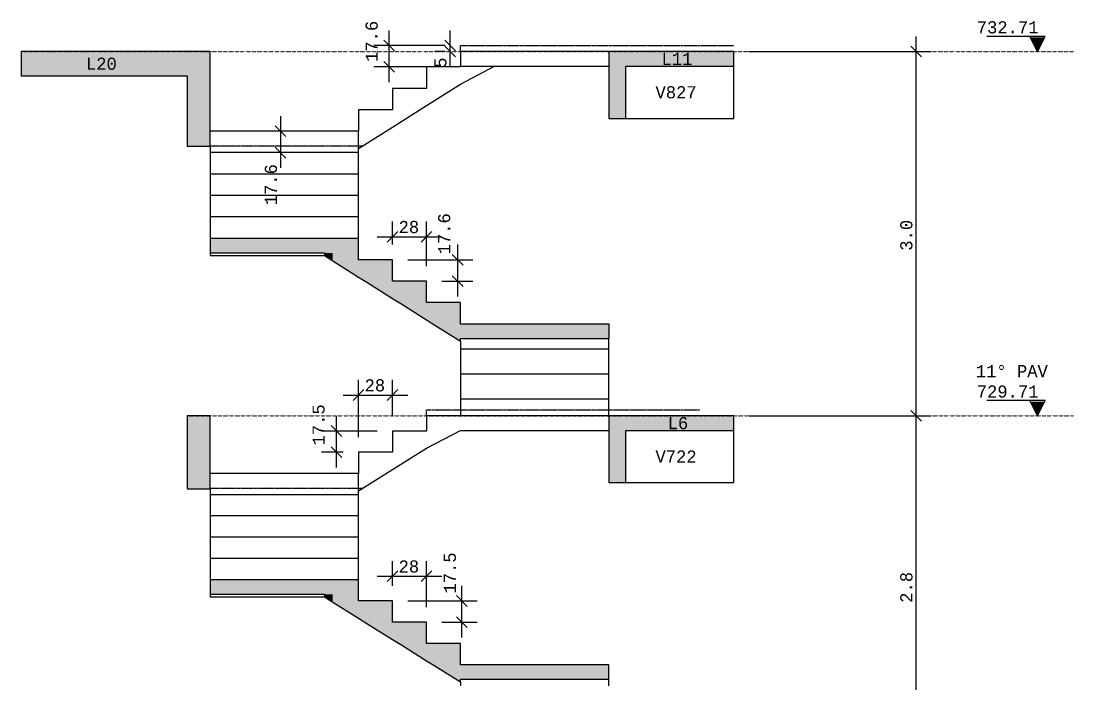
# Model space of a CAD drawing. Extents: x 37185 to 43130, y -8131 to -3926.
# Drawn here: x 40775 to 41642, y -5035 to -4489 of the extents above; entities that cross this region are included whole.
import ezdxf

# ---------------------------------------------------------------- set-up
doc = ezdxf.new("R2010")
doc.units = 0
doc.header["$MEASUREMENT"] = 0
doc.linetypes.add('ESTILO_TQS_0001', pattern=[1, 0.7, -0.3])
doc.linetypes.add('ESTILO_TQS_0002', pattern=[0.4, 0.1, -0.3])
for name, color, linetype in [('36', 253, 'CONTINUOUS'), ('48', 4, 'CONTINUOUS'), ('52', 1, 'CONTINUOUS'), ('67', 7, 'CONTINUOUS'), ('68', 4, 'CONTINUOUS'), ('74', 2, 'CONTINUOUS'), ('75', 9, 'CONTINUOUS')]:
    doc.layers.add(name, color=color, linetype=linetype)
doc.styles.add('TQS_LUCIDA_CONSOLE', font='lucon.TTF')

msp = doc.modelspace()

# ---------------------------------------------------------------- linework, layer by layer
at = {"layer": '36', "linetype": 'Continuous'}
for points in [[(40775.26, -4520.96), (40912.07, -4524.72), (40912.07, -4513.76)], [(40775.26, -4520.96), (40912.07, -4513.76), (40775.26, -4520.96)], [(40775.26, -4520.96), (40912.07, -4513.76), (40867.16, -4513.76)], [(40775.26, -4520.96), (40867.16, -4513.76), (40775.26, -4520.96)], [(40775.26, -4520.96), (40867.16, -4513.76), (40830.07, -4513.76)], [(40775.26, -4520.96), (40830.07, -4513.76), (40775.26, -4520.96)], [(40775.26, -4520.96), (40830.07, -4513.76), (40827.55, -4513.76)], [(40775.26, -4520.96), (40827.55, -4513.76), (40775.26, -4520.96)], [(40775.26, -4520.96), (40827.55, -4513.76), (40810.29, -4513.76)], [(40775.26, -4520.96), (40810.29, -4513.76), (40775.26, -4520.96)], [(40775.26, -4520.96), (40810.29, -4513.76), (40810.14, -4513.76)], [(40775.26, -4520.96), (40810.14, -4513.76), (40775.26, -4520.96)], [(40775.26, -4520.96), (40810.14, -4513.76), (40807.92, -4513.76)], [(40775.26, -4520.96), (40807.92, -4513.76), (40775.26, -4520.96)], [(40775.26, -4520.96), (40807.92, -4513.76), (40796.98, -4513.76)], [(40775.26, -4520.96), (40796.98, -4513.76), (40775.26, -4520.96)], [(40775.26, -4520.96), (40796.98, -4513.76), (40775.26, -4513.76)], [(40775.26, -4520.96), (40775.26, -4513.76), (40775.26, -4520.96)], [(40912.07, -4513.76), (40912.07, -4591.76), (40913.58, -4591.76)], [(40912.07, -4513.76), (40913.58, -4591.76), (40912.07, -4513.76)], [(40912.07, -4513.76), (40913.58, -4591.76), (40930.79, -4591.76)], [(40912.07, -4513.76), (40930.79, -4591.76), (40912.07, -4513.76)], [(40912.07, -4513.76), (40930.79, -4591.76), (40931.07, -4591.76)], [(40912.07, -4513.76), (40931.07, -4591.76), (40912.07, -4513.76)], [(40912.07, -4513.76), (40931.07, -4591.76), (40931.07, -4521.08)], [(40912.07, -4513.76), (40931.07, -4521.08), (40912.07, -4513.76)], [(40912.07, -4513.76), (40931.07, -4521.08), (40931.07, -4519.96)], [(40912.07, -4513.76), (40931.07, -4519.96), (40912.07, -4513.76)], [(40912.07, -4513.76), (40931.07, -4519.96), (40931.07, -4513.76)], [(40912.07, -4513.76), (40931.07, -4513.76), (40912.07, -4513.76)], [(41259.07, -4513.76), (41259.07, -4568.76), (41261.16, -4568.76)], [(41259.07, -4513.76), (41261.16, -4568.76), (41259.07, -4513.76)], [(41259.07, -4513.76), (41261.16, -4568.76), (41273.07, -4568.76)], [(41259.07, -4513.76), (41273.07, -4568.76), (41259.07, -4513.76)], [(41259.07, -4513.76), (41273.07, -4568.76), (41273.07, -4521.99)], [(41259.07, -4513.76), (41273.07, -4521.99), (41259.07, -4513.76)], [(41259.07, -4513.76), (41273.07, -4521.99), (41273.07, -4513.76)], [(41259.07, -4513.76), (41273.07, -4513.76), (41259.07, -4513.76)], [(41295.81, -4513.76), (41273.07, -4513.76), (41273.07, -4523.97)], [(41295.81, -4513.76), (41273.07, -4523.97), (41295.81, -4513.76)], [(41295.81, -4513.76), (41273.07, -4523.97), (41273.07, -4525.76)], [(41295.81, -4513.76), (41273.07, -4525.76), (41295.81, -4513.76)], [(41295.81, -4513.76), (41273.07, -4525.76), (41286.39, -4525.76)], [(41295.81, -4513.76), (41286.39, -4525.76), (41295.81, -4513.76)], [(41295.81, -4513.76), (41286.39, -4525.76), (41295.81, -4525.76)], [(41295.81, -4513.76), (41295.81, -4525.76), (41295.81, -4513.76)], [(41295.81, -4513.76), (41295.81, -4525.76), (41362.11, -4525.76)], [(41295.81, -4513.76), (41362.11, -4525.76), (41295.81, -4513.76)], [(41295.81, -4513.76), (41362.11, -4525.76), (41362.11, -4522.06)], [(41295.81, -4513.76), (41362.11, -4522.06), (41295.81, -4513.76)], [(41295.81, -4513.76), (41362.11, -4522.06), (41362.11, -4521.54)], [(41295.81, -4513.76), (41362.11, -4521.54), (41295.81, -4513.76)], [(41295.81, -4513.76), (41362.11, -4521.54), (41362.11, -4520.49)], [(41295.81, -4513.76), (41362.11, -4520.49), (41295.81, -4513.76)], [(41295.81, -4513.76), (41362.11, -4520.49), (41362.11, -4519.74)], [(41295.81, -4513.76), (41362.11, -4519.74), (41295.81, -4513.76)], [(41295.81, -4513.76), (41362.11, -4519.74), (41362.11, -4519)], [(41295.81, -4513.76), (41362.11, -4519), (41295.81, -4513.76)], [(41295.81, -4513.76), (41362.11, -4519), (41362.11, -4513.76)], [(41295.81, -4513.76), (41362.11, -4513.76), (41295.81, -4513.76)], [(40775.26, -4520.96), (40775.26, -4533.76), (40796.98, -4533.76)], [(40775.26, -4520.96), (40796.98, -4533.76), (40775.26, -4520.96)], [(40775.26, -4520.96), (40796.98, -4533.76), (40807.92, -4533.76)], [(40775.26, -4520.96), (40807.92, -4533.76), (40775.26, -4520.96)], [(40775.26, -4520.96), (40807.92, -4533.76), (40810.14, -4533.76)], [(40775.26, -4520.96), (40810.14, -4533.76), (40775.26, -4520.96)], [(40775.26, -4520.96), (40810.14, -4533.76), (40827.55, -4533.76)], [(40775.26, -4520.96), (40827.55, -4533.76), (40775.26, -4520.96)], [(40775.26, -4520.96), (40827.55, -4533.76), (40830.07, -4533.76)], [(40775.26, -4520.96), (40830.07, -4533.76), (40775.26, -4520.96)], [(40775.26, -4520.96), (40830.07, -4533.76), (40867.16, -4533.76)], [(40775.26, -4520.96), (40867.16, -4533.76), (40775.26, -4520.96)], [(40775.26, -4520.96), (40867.16, -4533.76), (40912.07, -4533.76)], [(40775.26, -4520.96), (40912.07, -4533.76), (40775.26, -4520.96)], [(40775.26, -4520.96), (40912.07, -4533.76), (40912.07, -4524.72)], [(40775.26, -4520.96), (40912.07, -4524.72), (40775.26, -4520.96)], [(40931.07, -4667.58), (40931.07, -4679.58), (40960.8, -4679.58)], [(40931.07, -4667.58), (40960.8, -4679.58), (40931.07, -4667.58)], [(40931.07, -4667.58), (40960.8, -4679.58), (41047.02, -4679.58)], [(40931.07, -4667.58), (41047.02, -4679.58), (40931.07, -4667.58)], [(40931.07, -4667.58), (41047.02, -4679.58), (41053.07, -4679.58)], [(40931.07, -4667.58), (41053.07, -4679.58), (40931.07, -4667.58)], [(40931.07, -4667.58), (41053.07, -4679.58), (41053.07, -4670.51)], [(40931.07, -4667.58), (41053.07, -4670.51), (40931.07, -4667.58)], [(40931.07, -4667.58), (41053.07, -4670.51), (41053.07, -4667.58)], [(40931.07, -4667.58), (41053.07, -4667.58), (40931.07, -4667.58)], [(41031.89, -4686.07), (41031.89, -4679.58), (41025.07, -4679.58)], [(41031.89, -4686.07), (41025.07, -4679.58), (41031.89, -4686.07)], [(41031.89, -4686.07), (41025.07, -4679.58), (41025.07, -4680.12)], [(41031.89, -4686.07), (41025.07, -4680.12), (41031.89, -4686.07)], [(41031.89, -4686.07), (41025.07, -4680.12), (41025.07, -4681.77)], [(41031.89, -4686.07), (41053.07, -4684.42), (41053.07, -4679.58)], [(41031.89, -4686.07), (41053.07, -4679.58), (41031.89, -4686.07)], [(41031.89, -4686.07), (41053.07, -4679.58), (41031.89, -4679.58)], [(41031.89, -4686.07), (41031.89, -4679.58), (41031.89, -4686.07)], [(41031.89, -4686.07), (41025.07, -4681.77), (41031.89, -4686.07)], [(41031.89, -4686.07), (41053.07, -4699.42), (41053.07, -4684.42)], [(41031.89, -4686.07), (41053.07, -4684.42), (41031.89, -4686.07)], [(41059.89, -4703.72), (41059.89, -4685.23), (41053.07, -4685.23)], [(41059.89, -4703.72), (41053.07, -4685.23), (41059.89, -4703.72)], [(41059.89, -4703.72), (41053.07, -4685.23), (41053.07, -4688.69)], [(41059.89, -4703.72), (41053.07, -4688.69), (41059.89, -4703.72)], [(41059.89, -4703.72), (41053.07, -4688.69), (41053.07, -4699.42)], [(41059.89, -4703.72), (41081.07, -4692.99), (41081.07, -4685.23)], [(41059.89, -4703.72), (41081.07, -4685.23), (41059.89, -4703.72)], [(41059.89, -4703.72), (41081.07, -4685.23), (41059.89, -4685.23)], [(41059.89, -4703.72), (41059.89, -4685.23), (41059.89, -4703.72)], [(41059.89, -4703.72), (41081.07, -4717.06), (41081.07, -4692.99)], [(41059.89, -4703.72), (41081.07, -4692.99), (41059.89, -4703.72)], [(41059.89, -4703.72), (41053.07, -4699.42), (41059.89, -4703.72)], [(41087.9, -4721.37), (41087.9, -4702.88), (41081.07, -4702.88)], [(41087.9, -4721.37), (41081.07, -4702.88), (41087.9, -4721.37)], [(41087.9, -4721.37), (41081.07, -4702.88), (41081.07, -4706.34)], [(41087.9, -4721.37), (41081.07, -4706.34), (41087.9, -4721.37)], [(41087.9, -4721.37), (41081.07, -4706.34), (41081.07, -4717.06)], [(41087.9, -4721.37), (41109.07, -4710.64), (41109.07, -4702.88)], [(41087.9, -4721.37), (41109.07, -4702.88), (41087.9, -4721.37)], [(41087.9, -4721.37), (41109.07, -4702.88), (41087.9, -4702.88)], [(41087.9, -4721.37), (41087.9, -4702.88), (41087.9, -4721.37)], [(41087.9, -4721.37), (41109.07, -4734.71), (41109.07, -4710.64)], [(41087.9, -4721.37), (41109.07, -4710.64), (41087.9, -4721.37)], [(41087.9, -4721.37), (41081.07, -4717.06), (41087.9, -4721.37)], [(41115.91, -4739.02), (41115.91, -4720.53), (41109.07, -4720.53)], [(41115.91, -4739.02), (41109.07, -4720.53), (41115.91, -4739.02)], [(41115.91, -4739.02), (41109.07, -4720.53), (41109.07, -4723.99)], [(41115.91, -4739.02), (41109.07, -4723.99), (41115.91, -4739.02)], [(41115.91, -4739.02), (41109.07, -4723.99), (41109.07, -4734.71)], [(41115.91, -4739.02), (41137.07, -4728.3), (41137.07, -4720.53)], [(41115.91, -4739.02), (41137.07, -4720.53), (41115.91, -4739.02)], [(41115.91, -4739.02), (41137.07, -4720.53), (41115.91, -4720.53)], [(41115.91, -4739.02), (41115.91, -4720.53), (41115.91, -4739.02)], [(41115.91, -4739.02), (41137.07, -4752.36), (41137.07, -4728.3)], [(41115.91, -4739.02), (41137.07, -4728.3), (41115.91, -4739.02)], [(41115.91, -4739.02), (41109.07, -4734.71), (41115.91, -4739.02)], [(41188.07, -4738.17), (41137.07, -4738.17), (41137.07, -4747.24)], [(41188.07, -4738.17), (41137.07, -4747.24), (41188.07, -4738.17)], [(41188.07, -4738.17), (41137.07, -4747.24), (41137.07, -4750.17)], [(41188.07, -4738.17), (41137.07, -4750.17), (41188.07, -4738.17)], [(41188.07, -4738.17), (41137.07, -4750.17), (41158.22, -4750.17)], [(41188.07, -4738.17), (41158.22, -4750.17), (41188.07, -4738.17)], [(41188.07, -4738.17), (41158.22, -4750.17), (41188.07, -4750.17)], [(41188.07, -4738.17), (41188.07, -4750.17), (41188.07, -4738.17)], [(41188.07, -4738.17), (41188.07, -4750.17), (41259.45, -4750.17)], [(41188.07, -4738.17), (41259.45, -4750.17), (41188.07, -4738.17)], [(41188.07, -4738.17), (41259.45, -4750.17), (41259.45, -4741.11)], [(41188.07, -4738.17), (41259.45, -4741.11), (41188.07, -4738.17)], [(41188.07, -4738.17), (41259.45, -4741.11), (41259.45, -4738.17)], [(41188.07, -4738.17), (41259.45, -4738.17), (41188.07, -4738.17)], [(40912.07, -4813.76), (40912.07, -4873.76), (40913.58, -4873.76)], [(40912.07, -4813.76), (40913.58, -4873.76), (40912.07, -4813.76)], [(40912.07, -4813.76), (40913.58, -4873.76), (40930.79, -4873.76)], [(40912.07, -4813.76), (40930.79, -4873.76), (40912.07, -4813.76)], [(40912.07, -4813.76), (40930.79, -4873.76), (40931.07, -4873.76)], [(40912.07, -4813.76), (40931.07, -4873.76), (40912.07, -4813.76)], [(40912.07, -4813.76), (40931.07, -4873.76), (40931.07, -4819.39)], [(40912.07, -4813.76), (40931.07, -4819.39), (40912.07, -4813.76)], [(40912.07, -4813.76), (40931.07, -4819.39), (40931.07, -4818.53)], [(40912.07, -4813.76), (40931.07, -4818.53), (40912.07, -4813.76)], [(40912.07, -4813.76), (40931.07, -4818.53), (40931.07, -4813.76)], [(40912.07, -4813.76), (40931.07, -4813.76), (40912.07, -4813.76)], [(41259.07, -4813.76), (41259.07, -4868.76), (41262.04, -4868.76)], [(41259.07, -4813.76), (41262.04, -4868.76), (41259.07, -4813.76)], [(41259.07, -4813.76), (41262.04, -4868.76), (41273.07, -4868.76)], [(41259.07, -4813.76), (41273.07, -4868.76), (41259.07, -4813.76)], [(41259.07, -4813.76), (41273.07, -4868.76), (41273.07, -4825.45)], [(41259.07, -4813.76), (41273.07, -4825.45), (41259.07, -4813.76)], [(41259.07, -4813.76), (41273.07, -4825.45), (41273.07, -4813.76)], [(41259.07, -4813.76), (41273.07, -4813.76), (41259.07, -4813.76)], [(41273.07, -4813.76), (41273.07, -4825.76), (41291.99, -4825.76)], [(41273.07, -4813.76), (41291.99, -4825.76), (41273.07, -4813.76)], [(41273.07, -4813.76), (41291.99, -4825.76), (41305.35, -4825.76)], [(41273.07, -4813.76), (41305.35, -4825.76), (41273.07, -4813.76)], [(41273.07, -4813.76), (41305.35, -4825.76), (41362.11, -4825.76)], [(41273.07, -4813.76), (41362.11, -4825.76), (41273.07, -4813.76)], [(41273.07, -4813.76), (41362.11, -4825.76), (41362.11, -4822.6)], [(41273.07, -4813.76), (41362.11, -4822.6), (41273.07, -4813.76)], [(41273.07, -4813.76), (41362.11, -4822.6), (41362.11, -4821.85)], [(41273.07, -4813.76), (41362.11, -4821.85), (41273.07, -4813.76)], [(41273.07, -4813.76), (41362.11, -4821.85), (41362.11, -4820.36)], [(41273.07, -4813.76), (41362.11, -4820.36), (41273.07, -4813.76)], [(41273.07, -4813.76), (41362.11, -4820.36), (41362.11, -4819.3)], [(41273.07, -4813.76), (41362.11, -4819.3), (41273.07, -4813.76)], [(41273.07, -4813.76), (41362.11, -4819.3), (41362.11, -4818.25)], [(41273.07, -4813.76), (41362.11, -4818.25), (41273.07, -4813.76)], [(41273.07, -4813.76), (41362.11, -4818.25), (41362.11, -4813.76)], [(41273.07, -4813.76), (41362.11, -4813.76), (41273.07, -4813.76)], [(40931.07, -4957.84), (41053.07, -4951.69), (41053.07, -4948.76)], [(40931.07, -4957.84), (41053.07, -4948.76), (40931.07, -4957.84)], [(40931.07, -4957.84), (41053.07, -4948.76), (41047.02, -4948.76)], [(40931.07, -4957.84), (41047.02, -4948.76), (40931.07, -4957.84)], [(40931.07, -4957.84), (41047.02, -4948.76), (40960.8, -4948.76)], [(40931.07, -4957.84), (40960.8, -4948.76), (40931.07, -4957.84)], [(40931.07, -4957.84), (40960.8, -4948.76), (40931.07, -4948.76)], [(40931.07, -4957.84), (40931.07, -4948.76), (40931.07, -4957.84)], [(40931.07, -4957.84), (41053.07, -4960.76), (41053.07, -4951.69)], [(40931.07, -4957.84), (41053.07, -4951.69), (40931.07, -4957.84)], [(40931.07, -4957.84), (40931.07, -4960.76), (40960.8, -4960.76)], [(40931.07, -4957.84), (40960.8, -4960.76), (40931.07, -4957.84)], [(40931.07, -4957.84), (40960.8, -4960.76), (41047.02, -4960.76)], [(40931.07, -4957.84), (41047.02, -4960.76), (40931.07, -4957.84)], [(40931.07, -4957.84), (41047.02, -4960.76), (41053.07, -4960.76)], [(40931.07, -4957.84), (41053.07, -4960.76), (40931.07, -4957.84)], [(41031.89, -4967.18), (41031.89, -4960.76), (41025.07, -4960.76)], [(41031.89, -4967.18), (41025.07, -4960.76), (41031.89, -4967.18)], [(41031.89, -4967.18), (41025.07, -4960.76), (41025.07, -4961.29)], [(41031.89, -4967.18), (41025.07, -4961.29), (41031.89, -4967.18)], [(41031.89, -4967.18), (41025.07, -4961.29), (41025.07, -4962.92)], [(41031.89, -4967.18), (41025.07, -4962.92), (41031.89, -4967.18)], [(41031.89, -4967.18), (41053.07, -4965.55), (41053.07, -4960.76)], [(41031.89, -4967.18), (41053.07, -4960.76), (41031.89, -4967.18)], [(41031.89, -4967.18), (41053.07, -4960.76), (41031.89, -4960.76)], [(41031.89, -4967.18), (41031.89, -4960.76), (41031.89, -4967.18)], [(41031.89, -4967.18), (41053.07, -4980.42), (41053.07, -4965.55)], [(41031.89, -4967.18), (41053.07, -4965.55), (41031.89, -4967.18)], [(41059.89, -4984.68), (41059.89, -4966.26), (41053.07, -4966.26)], [(41059.89, -4984.68), (41053.07, -4966.26), (41059.89, -4984.68)], [(41059.89, -4984.68), (41053.07, -4966.26), (41053.07, -4969.71)], [(41059.89, -4984.68), (41081.07, -4973.98), (41081.07, -4966.26)], [(41059.89, -4984.68), (41081.07, -4966.26), (41059.89, -4984.68)], [(41059.89, -4984.68), (41081.07, -4966.26), (41059.89, -4966.26)], [(41059.89, -4984.68), (41059.89, -4966.26), (41059.89, -4984.68)], [(41059.89, -4984.68), (41053.07, -4969.71), (41059.89, -4984.68)], [(41059.89, -4984.68), (41053.07, -4969.71), (41053.07, -4980.42)], [(41059.89, -4984.68), (41081.07, -4997.92), (41081.07, -4973.98)], [(41059.89, -4984.68), (41081.07, -4973.98), (41059.89, -4984.68)], [(41059.89, -4984.68), (41053.07, -4980.42), (41059.89, -4984.68)], [(41087.89, -5002.18), (41087.89, -4983.76), (41081.07, -4983.76)], [(41087.89, -5002.18), (41081.07, -4983.76), (41087.89, -5002.18)], [(41087.89, -5002.18), (41081.07, -4983.76), (41081.07, -4987.21)], [(41087.89, -5002.18), (41109.07, -4991.48), (41109.07, -4983.76)], [(41087.89, -5002.18), (41109.07, -4983.76), (41087.89, -5002.18)], [(41087.89, -5002.18), (41109.07, -4983.76), (41087.89, -4983.76)], [(41087.89, -5002.18), (41087.89, -4983.76), (41087.89, -5002.18)], [(41087.89, -5002.18), (41081.07, -4987.21), (41087.89, -5002.18)], [(41087.89, -5002.18), (41081.07, -4987.21), (41081.07, -4997.92)], [(41087.89, -5002.18), (41109.07, -5015.42), (41109.07, -4991.48)], [(41087.89, -5002.18), (41109.07, -4991.48), (41087.89, -5002.18)], [(41087.89, -5002.18), (41081.07, -4997.92), (41087.89, -5002.18)], [(41115.89, -5019.68), (41115.89, -5001.26), (41109.07, -5001.26)], [(41115.89, -5019.68), (41109.07, -5001.26), (41115.89, -5019.68)], [(41115.89, -5019.68), (41109.07, -5001.26), (41109.07, -5004.71)], [(41115.89, -5019.68), (41137.07, -5008.98), (41137.07, -5001.26)], [(41115.89, -5019.68), (41137.07, -5001.26), (41115.89, -5019.68)], [(41115.89, -5019.68), (41137.07, -5001.26), (41115.89, -5001.26)], [(41115.89, -5019.68), (41115.89, -5001.26), (41115.89, -5019.68)], [(41115.89, -5019.68), (41109.07, -5004.71), (41115.89, -5019.68)], [(41115.89, -5019.68), (41109.07, -5004.71), (41109.07, -5015.42)], [(41115.89, -5019.68), (41137.07, -5032.92), (41137.07, -5008.98)], [(41115.89, -5019.68), (41137.07, -5008.98), (41115.89, -5019.68)], [(41115.89, -5019.68), (41109.07, -5015.42), (41115.89, -5019.68)], [(41187.98, -5018.76), (41137.07, -5018.76), (41137.07, -5027.84)], [(41187.98, -5018.76), (41137.07, -5027.84), (41187.98, -5018.76)], [(41187.98, -5018.76), (41137.07, -5027.84), (41137.07, -5030.76)], [(41187.98, -5018.76), (41137.07, -5030.76), (41187.98, -5018.76)], [(41187.98, -5018.76), (41137.07, -5030.76), (41158.25, -5030.76)], [(41187.98, -5018.76), (41158.25, -5030.76), (41187.98, -5018.76)], [(41187.98, -5018.76), (41158.25, -5030.76), (41187.98, -5030.76)], [(41187.98, -5018.76), (41187.98, -5030.76), (41187.98, -5018.76)], [(41187.98, -5018.76), (41187.98, -5030.76), (41259.07, -5030.76)], [(41187.98, -5018.76), (41259.07, -5030.76), (41187.98, -5018.76)], [(41187.98, -5018.76), (41259.07, -5030.76), (41259.07, -5021.69)], [(41187.98, -5018.76), (41259.07, -5021.69), (41187.98, -5018.76)], [(41187.98, -5018.76), (41259.07, -5021.69), (41259.07, -5018.76)], [(41187.98, -5018.76), (41259.07, -5018.76), (41187.98, -5018.76)]]:
    msp.add_solid(points, dxfattribs=at)
at = {"layer": '48', "linetype": 'Continuous'}
for p, q in [((41137.07, -4513.76), (41137.07, -4525.76)), ((41259.07, -4513.76), (41137.07, -4513.76)), ((41137.07, -4526.41), (41109.07, -4526.41)), ((41109.07, -4526.41), (41109.07, -4544.06)), ((41137.07, -4525.76), (41165.07, -4525.76)), ((41137.07, -4525.76), (41137.07, -4526.41)), ((41137.07, -4540.6), (41165.07, -4525.76)), ((41165.07, -4525.76), (41259.07, -4525.76)), ((41362.11, -4545.99), (41362.11, -4525.76)), ((41109.07, -4558.24), (41137.07, -4540.6)), ((41109.07, -4544.06), (41081.07, -4544.06)), ((41081.07, -4544.06), (41081.07, -4561.71)), ((41362.11, -4568.76), (41362.11, -4545.99)), ((41081.07, -4575.89), (41109.07, -4558.24)), ((41081.07, -4561.71), (41053.07, -4561.71)), ((41053.07, -4561.71), (41053.07, -4579.35)), ((41053.07, -4593.54), (41081.07, -4575.89)), ((41273.07, -4568.76), (41362.11, -4568.76)), ((41053.07, -4579.35), (40931.07, -4579.35)), ((41053.07, -4591.35), (41053.07, -4579.35)), ((40931.07, -4591.76), (40931.07, -4597)), ((41053.07, -4593.54), (41053.07, -4591.35)), ((41053.07, -4597), (41053.07, -4593.54)), ((40931.07, -4597), (40931.07, -4611.19)), ((41053.07, -4597), (40931.07, -4597)), ((41053.07, -4611.19), (41053.07, -4597)), ((40931.07, -4611.19), (40931.07, -4614.65)), ((41053.07, -4614.65), (41053.07, -4611.19)), ((40931.07, -4614.65), (40931.07, -4628.83)), ((40998.7, -4614.65), (40931.07, -4614.65)), ((41053.07, -4614.65), (40998.7, -4614.65)), ((41053.07, -4628.83), (41053.07, -4614.65)), ((40931.07, -4628.83), (40931.07, -4632.3)), ((41053.07, -4632.3), (41053.07, -4628.83)), ((40931.07, -4632.3), (40931.07, -4646.48)), ((40998.7, -4632.3), (40931.07, -4632.3)), ((41053.07, -4632.3), (40998.7, -4632.3)), ((41053.07, -4646.48), (41053.07, -4632.3)), ((40931.07, -4646.48), (40931.07, -4649.94)), ((40931.07, -4649.94), (40931.07, -4664.13)), ((40998.7, -4649.94), (40931.07, -4649.94)), ((41053.07, -4649.94), (40998.7, -4649.94)), ((41053.07, -4649.94), (41053.07, -4646.48)), ((41053.07, -4664.13), (41053.07, -4649.94)), ((40931.07, -4664.13), (40931.07, -4667.58)), ((41053.07, -4667.58), (41053.07, -4664.13)), ((40931.07, -4679.58), (40931.07, -4681.77)), ((40931.07, -4681.77), (41025.07, -4681.77)), ((41259.07, -4752.36), (41259.07, -4750.17)), ((41137.07, -4752.36), (41137.07, -4755.82)), ((41137.07, -4755.82), (41137.07, -4770.01)), ((41259.07, -4758.76), (41137.07, -4758.76)), ((41259.07, -4755.82), (41259.07, -4752.36)), ((41259.07, -4770.01), (41259.07, -4755.82)), ((41137.07, -4770.01), (41137.07, -4773.47)), ((41137.07, -4773.47), (41137.07, -4787.65)), ((41259.07, -4773.47), (41259.07, -4770.01)), ((41259.07, -4787.65), (41259.07, -4773.47)), ((41259.07, -4779.34), (41137.07, -4779.34)), ((41137.07, -4787.65), (41137.07, -4791.12)), ((41137.07, -4791.12), (41137.07, -4805.3)), ((41259.07, -4791.12), (41259.07, -4787.65)), ((41259.07, -4805.3), (41259.07, -4791.12)), ((41259.07, -4799.92), (41137.07, -4799.92)), ((41137.07, -4805.3), (41137.07, -4808.76)), ((41137.07, -4808.76), (41137.07, -4813.76)), ((41259.07, -4808.76), (41259.07, -4805.3)), ((41259.07, -4813.76), (41259.07, -4808.76)), ((41109.07, -4813.76), (41109.07, -4825.76)), ((41259.07, -4813.76), (41109.07, -4813.76)), ((41109.07, -4826.26), (41081.07, -4826.26)), ((41081.07, -4826.26), (41081.07, -4843.76)), ((41109.07, -4825.76), (41109.07, -4826.26)), ((41109.07, -4840.42), (41137.07, -4825.76)), ((41137.07, -4825.76), (41259.07, -4825.76)), ((41362.11, -4845.99), (41362.11, -4825.76)), ((41081.07, -4843.76), (41053.07, -4843.76)), ((41053.07, -4843.76), (41053.07, -4861.26)), ((41081.07, -4857.92), (41109.07, -4840.42)), ((41362.11, -4868.76), (41362.11, -4845.99)), ((41053.07, -4861.26), (40931.07, -4861.26)), ((41053.07, -4875.42), (41081.07, -4857.92)), ((41053.07, -4873.26), (41053.07, -4861.26)), ((41273.07, -4868.76), (41362.11, -4868.76)), ((40931.07, -4873.76), (40931.07, -4878.76)), ((40931.07, -4878.76), (40931.07, -4892.92)), ((40965.22, -4878.76), (40931.07, -4878.76)), ((41053.07, -4878.76), (40965.22, -4878.76)), ((41053.07, -4875.42), (41053.07, -4873.26)), ((41053.07, -4878.76), (41053.07, -4875.42)), ((41053.07, -4892.92), (41053.07, -4878.76)), ((40931.07, -4892.92), (40931.07, -4896.26)), ((40931.07, -4896.26), (40931.07, -4910.42)), ((40998.52, -4896.26), (40931.07, -4896.26)), ((41053.07, -4896.26), (40998.52, -4896.26)), ((41053.07, -4896.26), (41053.07, -4892.92)), ((41053.07, -4910.42), (41053.07, -4896.26)), ((40931.07, -4910.42), (40931.07, -4913.76)), ((40931.07, -4913.76), (40931.07, -4927.92)), ((40998.52, -4913.76), (40931.07, -4913.76)), ((41053.07, -4913.76), (40998.52, -4913.76)), ((41053.07, -4913.76), (41053.07, -4910.42)), ((41053.07, -4927.92), (41053.07, -4913.76)), ((40931.07, -4927.92), (40931.07, -4931.26)), ((40931.07, -4931.26), (40931.07, -4945.42)), ((40998.52, -4931.26), (40931.07, -4931.26)), ((41053.07, -4931.26), (40998.52, -4931.26)), ((41053.07, -4931.26), (41053.07, -4927.92)), ((41053.07, -4945.42), (41053.07, -4931.26)), ((40931.07, -4945.42), (40931.07, -4948.76)), ((41053.07, -4948.76), (41053.07, -4945.42)), ((40931.07, -4960.76), (40931.07, -4962.92)), ((40931.07, -4962.92), (41025.07, -4962.92)), ((41137.07, -5032.92), (41137.07, -5036.26)), ((41259.07, -5032.92), (41259.07, -5030.76)), ((41259.07, -5036.26), (41259.07, -5032.92))]:
    msp.add_line(p, q, dxfattribs=at)
at = {"layer": '52', "linetype": 'Continuous'}
for points in [[(40931.07, -4513.76), (40912.07, -4513.76), (40867.16, -4513.76), (40830.07, -4513.76), (40827.55, -4513.76), (40810.29, -4513.76), (40810.14, -4513.76), (40807.92, -4513.76), (40796.98, -4513.76), (40775.26, -4513.76)], [(40775.26, -4513.76), (40775.26, -4520.96), (40775.26, -4533.76)], [(40931.07, -4591.76), (40931.07, -4591.35), (40931.07, -4579.35), (40931.07, -4521.08), (40931.07, -4519.96), (40931.07, -4513.76)], [(41259.07, -4513.76), (41259.07, -4525.76), (41259.07, -4568.76)], [(41362.11, -4513.76), (41295.81, -4513.76), (41273.07, -4513.76), (41259.07, -4513.76)], [(41362.11, -4525.76), (41362.11, -4522.06), (41362.11, -4521.54), (41362.11, -4520.79), (41362.11, -4520.49), (41362.11, -4519.74), (41362.11, -4519), (41362.11, -4513.76)], [(41273.07, -4568.76), (41273.07, -4525.76)], [(41273.07, -4525.76), (41286.39, -4525.76), (41292.5, -4525.76), (41295.81, -4525.76), (41306.23, -4525.76), (41362.11, -4525.76)], [(40775.26, -4533.76), (40796.98, -4533.76), (40807.92, -4533.76), (40810.14, -4533.76), (40827.55, -4533.76), (40830.07, -4533.76), (40867.16, -4533.76), (40912.07, -4533.76)], [(40912.07, -4533.76), (40912.07, -4591.76)], [(41259.07, -4568.76), (41261.16, -4568.76), (41273.07, -4568.76)], [(40912.07, -4591.76), (40913.58, -4591.76), (40930.79, -4591.76), (40931.07, -4591.76)], [(40931.07, -4667.58), (40931.07, -4679.58)], [(41053.07, -4667.58), (40998.7, -4667.58), (40931.07, -4667.58)], [(41053.07, -4685.23), (41053.07, -4684.42), (41053.07, -4681.77), (41053.07, -4679.58), (41053.07, -4670.51), (41053.07, -4667.58)], [(40931.07, -4679.58), (40960.8, -4679.58), (41025.07, -4679.58)], [(41025.07, -4679.58), (41025.07, -4680.12), (41025.07, -4681.77)], [(41025.07, -4681.77), (41031.89, -4686.07), (41053.07, -4699.42), (41059.89, -4703.72), (41081.07, -4717.06), (41087.9, -4721.37), (41109.07, -4734.71)], [(41081.07, -4685.23), (41059.89, -4685.23), (41053.07, -4685.23)], [(41081.07, -4702.88), (41081.07, -4692.99), (41081.07, -4685.23)], [(41109.07, -4702.88), (41087.9, -4702.88), (41081.07, -4702.88)], [(41109.07, -4720.53), (41109.07, -4710.64), (41109.07, -4702.88)], [(41137.07, -4720.53), (41115.91, -4720.53), (41109.07, -4720.53)], [(41137.07, -4738.17), (41137.07, -4728.3), (41137.07, -4720.53)], [(41109.07, -4734.71), (41115.91, -4739.02), (41137.07, -4752.36)], [(41259.45, -4738.17), (41188.07, -4738.17), (41137.07, -4738.17)], [(41259.45, -4750.17), (41259.45, -4741.11), (41259.45, -4738.17)], [(41137.07, -4750.17), (41158.22, -4750.17), (41188.07, -4750.17), (41259.07, -4750.17), (41259.45, -4750.17)], [(41137.07, -4752.36), (41137.07, -4750.17)], [(40912.07, -4813.76), (40912.07, -4873.76)], [(40931.07, -4813.76), (40912.07, -4813.76)], [(40931.07, -4873.76), (40931.07, -4873.26), (40931.07, -4861.26), (40931.07, -4819.39), (40931.07, -4818.53), (40931.07, -4813.76)], [(41259.07, -4813.76), (41259.07, -4820.76), (41259.07, -4822.95), (41259.07, -4825.76), (41259.07, -4868.76)], [(41362.11, -4813.76), (41273.07, -4813.76), (41259.07, -4813.76)], [(41362.11, -4825.76), (41362.11, -4822.6), (41362.11, -4821.85), (41362.11, -4820.79), (41362.11, -4820.36), (41362.11, -4819.3), (41362.11, -4818.25), (41362.11, -4813.76)], [(41273.07, -4868.76), (41273.07, -4825.76)], [(41273.07, -4825.76), (41291.99, -4825.76), (41292.5, -4825.76), (41305.35, -4825.76), (41306.23, -4825.76), (41362.11, -4825.76)], [(41259.07, -4868.76), (41262.04, -4868.76), (41273.07, -4868.76)], [(40912.07, -4873.76), (40913.58, -4873.76), (40930.79, -4873.76), (40931.07, -4873.76)], [(40931.07, -4948.76), (40931.07, -4957.84), (40931.07, -4960.76)], [(41053.07, -4948.76), (41047.02, -4948.76), (40998.52, -4948.76), (40960.8, -4948.76), (40931.07, -4948.76)], [(41053.07, -4966.26), (41053.07, -4965.55), (41053.07, -4962.92), (41053.07, -4960.76), (41053.07, -4951.69), (41053.07, -4948.76)], [(40931.07, -4960.76), (40960.8, -4960.76), (41025.07, -4960.76)], [(41025.07, -4960.76), (41025.07, -4961.29), (41025.07, -4962.92)], [(41025.07, -4962.92), (41031.89, -4967.18), (41053.07, -4980.42), (41059.89, -4984.68), (41081.07, -4997.92), (41087.89, -5002.18), (41109.07, -5015.42), (41115.89, -5019.68), (41137.07, -5032.92)], [(41081.07, -4966.26), (41059.89, -4966.26), (41053.07, -4966.26)], [(41081.07, -4983.76), (41081.07, -4973.98), (41081.07, -4966.26)], [(41109.07, -4983.76), (41087.89, -4983.76), (41081.07, -4983.76)], [(41109.07, -5001.26), (41109.07, -4991.48), (41109.07, -4983.76)], [(41137.07, -5001.26), (41115.89, -5001.26), (41109.07, -5001.26)], [(41137.07, -5018.76), (41137.07, -5008.98), (41137.07, -5001.26)], [(41259.07, -5018.76), (41187.98, -5018.76), (41137.07, -5018.76)], [(41259.07, -5030.76), (41259.07, -5021.69), (41259.07, -5018.76)], [(41137.07, -5030.76), (41158.25, -5030.76), (41187.98, -5030.76), (41259.07, -5030.76)], [(41137.07, -5032.92), (41137.07, -5030.76)]]:
    msp.add_lwpolyline(points, dxfattribs=at)
at = {"layer": '67', "linetype": 'ESTILO_TQS_0002'}
for p, q in [((40775.26, -4513.76), (41642.11, -4513.76)), ((40912.07, -4813.76), (41642.11, -4813.76))]:
    msp.add_line(p, q, dxfattribs=at)
at = {"layer": '68', "linetype": 'ESTILO_TQS_0001'}
for points in [[(41137.07, -4513.76), (41137.07, -4508.76), (41362.11, -4508.76)], [(40931.07, -4591.35), (41056.5, -4591.35)], [(41109.07, -4813.76), (41109.07, -4808.76), (41334.11, -4808.76)], [(40931.07, -4873.26), (41056.5, -4873.26)]]:
    msp.add_lwpolyline(points, dxfattribs=at)
at = {"layer": '75', "linetype": 'Continuous'}
for p, q in [((41078.29, -4538.91), (41078.29, -4496.26)), ((41128.53, -4526.26), (41128.53, -4496.26)), ((41082.71, -4513.18), (41073.87, -4504.34)), ((41132.95, -4513.18), (41124.11, -4504.34)), ((41512.11, -4826.26), (41512.11, -4501.26)), ((41618.36, -4501.26), (41570.36, -4501.26)), ((41612.11, -4513.76), (41605.86, -4501.26)), ((41606.42, -4502.38), (41617.8, -4502.38)), ((41606.98, -4503.49), (41617.25, -4503.49)), ((41607.53, -4504.61), (41616.69, -4504.61)), ((41608.09, -4505.72), (41616.13, -4505.72)), ((41608.65, -4506.84), (41615.57, -4506.84)), ((41612.11, -4513.76), (41618.36, -4501.26)), ((41124.57, -4508.76), (41065.79, -4508.76)), ((41124.57, -4508.76), (41116.03, -4508.76)), ((41124.57, -4513.76), (41116.03, -4513.76)), ((41132.95, -4518.18), (41124.11, -4509.34)), ((41137.07, -4508.76), (41137.07, -4508.76)), ((41137.07, -4508.76), (41137.07, -4508.76)), ((41137.07, -4513.76), (41137.07, -4513.76)), ((41362.11, -4513.76), (41362.11, -4513.76)), ((41362.11, -4513.76), (41362.11, -4513.76)), ((41374.61, -4513.76), (41524.61, -4513.76)), ((41374.61, -4513.76), (41524.61, -4513.76)), ((41516.53, -4518.18), (41507.69, -4509.34)), ((41516.53, -4518.18), (41507.69, -4509.34)), ((41609.21, -4507.95), (41615.02, -4507.95)), ((41609.76, -4509.07), (41614.46, -4509.07)), ((41610.32, -4510.18), (41613.9, -4510.18)), ((41610.88, -4511.3), (41613.34, -4511.3)), ((41611.44, -4512.41), (41612.79, -4512.41)), ((41082.71, -4530.83), (41073.87, -4521.99)), ((41112.73, -4526.41), (41065.79, -4526.41)), ((41125.23, -4526.41), (41125.23, -4526.41)), ((40988.92, -4566.85), (40988.92, -4609.5)), ((40984.5, -4574.93), (40993.34, -4583.77)), ((40984.29, -4579.35), (40976.42, -4579.35)), ((40996.79, -4579.35), (40996.79, -4579.35)), ((40984.5, -4592.58), (40993.34, -4601.42)), ((40986.96, -4597), (40976.42, -4597)), ((40999.46, -4597), (40999.46, -4597)), ((41081.07, -4672.73), (41081.07, -4653.74)), ((41109.07, -4690.38), (41109.07, -4653.74)), ((41076.65, -4670.66), (41085.49, -4661.82)), ((41104.65, -4670.66), (41113.49, -4661.82)), ((41068.57, -4666.24), (41121.57, -4666.24)), ((41130.28, -4680.81), (41139.12, -4689.65)), ((41134.7, -4672.73), (41134.7, -4715.38)), ((41081.07, -4685.23), (41081.07, -4685.23)), ((41081.07, -4685.23), (41081.07, -4685.23)), ((41093.57, -4685.23), (41147.2, -4685.23)), ((41109.07, -4702.88), (41109.07, -4702.88)), ((41109.07, -4702.88), (41109.07, -4702.88)), ((41121.57, -4702.88), (41147.2, -4702.88)), ((41130.28, -4698.46), (41139.12, -4707.3)), ((41053.07, -4831.26), (41053.07, -4784.13)), ((41081.07, -4813.76), (41081.07, -4784.13)), ((41048.65, -4801.05), (41057.49, -4792.21)), ((41076.65, -4801.05), (41085.49, -4792.21)), ((41040.57, -4796.63), (41093.57, -4796.63)), ((41512.11, -5106.26), (41512.11, -4801.26)), ((41618.36, -4801.26), (41570.36, -4801.26)), ((41612.11, -4813.76), (41605.86, -4801.26)), ((41612.11, -4813.76), (41618.36, -4801.26)), ((41516.53, -4818.18), (41507.69, -4809.34)), ((41516.53, -4818.18), (41507.69, -4809.34)), ((41606.42, -4802.38), (41617.8, -4802.38)), ((41606.98, -4803.49), (41617.25, -4803.49)), ((41607.53, -4804.61), (41616.69, -4804.61)), ((41608.09, -4805.72), (41616.13, -4805.72)), ((41608.65, -4806.84), (41615.57, -4806.84)), ((41609.21, -4807.95), (41615.02, -4807.95)), ((41609.76, -4809.07), (41614.46, -4809.07)), ((41610.32, -4810.18), (41613.9, -4810.18)), ((41034.99, -4856.26), (41034.99, -4813.76)), ((41362.11, -4813.76), (41362.11, -4813.76)), ((41362.11, -4813.76), (41362.11, -4813.76)), ((41374.61, -4813.76), (41524.61, -4813.76)), ((41374.61, -4813.76), (41524.61, -4813.76)), ((41610.88, -4811.3), (41613.34, -4811.3)), ((41611.44, -4812.41), (41612.79, -4812.41)), ((41068.57, -4826.26), (41022.49, -4826.26)), ((41039.41, -4830.68), (41030.57, -4821.84)), ((41081.07, -4826.26), (41081.07, -4826.26)), ((41081.07, -4826.26), (41081.07, -4826.26)), ((41040.57, -4843.76), (41022.49, -4843.76)), ((41039.41, -4848.18), (41030.57, -4839.34)), ((41053.07, -4843.76), (41053.07, -4843.76)), ((41053.07, -4843.76), (41053.07, -4843.76)), ((41081.07, -4953.76), (41081.07, -4933.35)), ((41109.07, -4971.26), (41109.07, -4933.35)), ((41068.57, -4945.85), (41121.57, -4945.85)), ((41076.65, -4950.27), (41085.49, -4941.43)), ((41104.65, -4950.27), (41113.49, -4941.43)), ((41138.17, -4996.26), (41138.17, -4953.76)), ((41081.07, -4966.26), (41081.07, -4966.26)), ((41081.07, -4966.26), (41081.07, -4966.26)), ((41093.57, -4966.26), (41150.67, -4966.26)), ((41142.59, -4970.68), (41133.75, -4961.84)), ((41109.07, -4983.76), (41109.07, -4983.76)), ((41109.07, -4983.76), (41109.07, -4983.76)), ((41121.57, -4983.76), (41150.67, -4983.76)), ((41142.59, -4988.18), (41133.75, -4979.34))]:
    msp.add_line(p, q, dxfattribs=at)

# ---------------------------------------------------------------- texts
at = {"layer": '74', "linetype": 'Continuous', "style": 'TQS_LUCIDA_CONSOLE'}
for s, p in [('L11', (41302.59, -4524.76)), ('L20', (40828.67, -4528.76)), ('V827', (41297.59, -4552.26)), ('L6', (41307.59, -4824.76)), ('V722', (41297.59, -4852.26))]:
    msp.add_text(s, height=10, dxfattribs=at).set_placement(p)
at = {"layer": '75', "linetype": 'Continuous', "style": 'TQS_LUCIDA_CONSOLE'}
for s, p in [('17.6', (41068.9, -4522.28)), ('5', (41125.53, -4527.1)), ('17.6', (40985.92, -4640.33)), ('17.6', (41128.66, -4680.77)), ('3.0', (41509.11, -4677.76)), ('17.5', (41025.21, -4838.17)), ('17.5', (41133.33, -4960.13)), ('2.8', (41509.11, -4967.76))]:
    msp.add_text(s, height=10, rotation=90, dxfattribs=at).set_placement(p)
for s, p in [('732.71', (41562.11, -4498.76)), ('28', (41086.07, -4663.24)), ('11%%d PAV', (41561.3, -4781.97)), ('28', (41058.07, -4793.63)), ('729.71', (41562.11, -4798.76)), ('28', (41086.07, -4942.85))]:
    msp.add_text(s, height=10, dxfattribs=at).set_placement(p)

doc.saveas('drawing.dxf')
